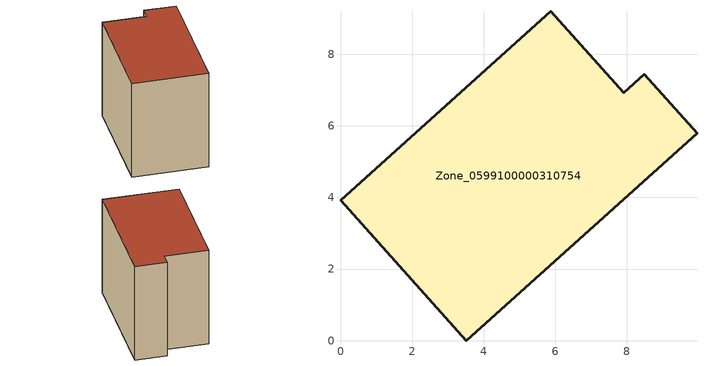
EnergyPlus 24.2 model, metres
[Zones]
Zone_0599100000310754
 floor ground (C_G): 3.51,0 0,3.93 5.87,9.2 7.91,6.93 8.48,7.44 9.96,5.79 z0
 wall outside (C_F): 8.48,7.44 7.91,6.93 5.87,9.2 0,3.93 3.51,0 9.96,5.79 8.48,7.44 z0:7.32
 roof outside (C_R): 3.51,0 9.96,5.79 8.48,7.44 7.91,6.93 5.87,9.2 0,3.93 z7.32
[BUILDING]
Pand.0599100000310754: North Axis=0; Terrain=City; Loads Convergence Tolerance Value=0.04; Temperature Convergence Tolerance Value=0.4; Solar Distribution=FullExterior; Maximum Number of Warmup Days=25; Minimum Number of Warmup Days=1
[Site:Location]
Rotterdam.The.Hague.AP_ZH_NLD Design_Conditions: Latitude=51.96; Longitude=4.45; Time Zone=1; Elevation=-4.5
[SITE:GROUNDTEMPERATURE:BUILDINGSURFACE]
18, 18, 18, 18, 18, 18, 18, 18, 18, 18, 18, 18
[MATERIAL] Thermal Absorptance=0.9; Solar Absorptance=0.7; Visible Absorptance=0.7
Name | Roughness | Thickness | Conductivity | Density | Specific Heat
G.TI.1946 | MediumSmooth | 0.15 | 1 | 540 | 1210
F.TI.1946 | Rough | 0.3 | 0.857143 | 1920 | 840
R.TI.1946 | MediumRough | 0.2 | 0.1 | 1500 | 1000
[CONSTRUCTION]
C_G: G.TI.1946
C_F: F.TI.1946
C_R: R.TI.1946
[ZONE]
Zone_0599100000310754: Type=1; Multiplier=1; Ceiling Height=Autocalculate; Volume=Autocalculate; Floor Area=autocalculate; Part of Total Floor Area=Yes
[ZONEINFILTRATION:DESIGNFLOWRATE]
Infil_Zone_0599100000310754: Zone or ZoneList or Space or SpaceList=Zone_0599100000310754; Schedule=AlwaysOn; Design Flow Rate Calculation Method=Flow/Area; Flow Rate per Floor Area=0.003; Constant Term Coefficient=1; Temperature Term Coefficient=0; Velocity Term Coefficient=0; Velocity Squared Term Coefficient=0
[HVACTEMPLATE:ZONE:IDEALLOADSAIRSYSTEM]
Zone_0599100000310754: Maximum Heating Supply Air Temperature=50; Minimum Cooling Supply Air Temperature=13; Maximum Heating Supply Air Humidity Ratio=0.0156; Minimum Cooling Supply Air Humidity Ratio=0.0077; Heating Limit=NoLimit; Cooling Limit=NoLimit; Dehumidification Control Type=ConstantSensibleHeatRatio; Cooling Sensible Heat Ratio=0.7; Dehumidification Setpoint=60; Humidification Control Type=None; Humidification Setpoint=30; Outdoor Air Method=None; Outdoor Air Flow Rate per Person=0.00944; Outdoor Air Flow Rate per Zone Floor Area=0; Outdoor Air Flow Rate per Zone=0; Demand Controlled Ventilation Type=None; Outdoor Air Economizer Type=NoEconomizer; Heat Recovery Type=None; Sensible Heat Recovery Effectiveness=0.7; Latent Heat Recovery Effectiveness=0.65
[ZONECONTROL:THERMOSTAT]
ThermostatControl_Zone_0599100000310754: Zone or ZoneList=Zone_0599100000310754; Control Type Schedule=DualSetpointControlType; Control 1=Thermostat_Zone_0599100000310754; Temperature Difference Between Cutout And Setpoint=0
[THERMOSTATSETPOINT:DUALSETPOINT]
Thermostat_Zone_0599100000310754: Heating Setpoint Temperature Schedule=HeatingSetpoint_Zone_0599100000310754; Cooling Setpoint Temperature Schedule=CoolingSetpoint_Zone_0599100000310754
[SCHEDULE:COMPACT]
HeatingSetpoint_Zone_0599100000310754: Through: 12/31, For: AllDays, Until: 24:00, 21
CoolingSetpoint_Zone_0599100000310754: Through: 12/31, For: AllDays, Until: 24:00, 24
DualSetpointControlType: Through: 12/31, For: AllDays, Until: 24:00, 4
AlwaysOn: Through: 12/31, For: AllDays, Until: 24:00, 1
